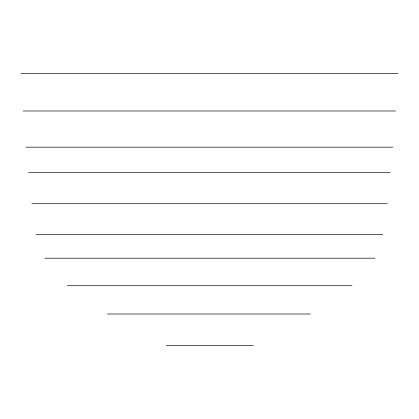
<?xml version="1.0" encoding="UTF-8"?>
<svg xmlns="http://www.w3.org/2000/svg" width="419" height="419" viewBox="0 0 419 419"><rect width="100%" height="100%" fill="white"/><g stroke="black" fill="none" stroke-linecap="round" stroke-linejoin="round"><path stroke-width="0.63" d="M20.95 73.629L398.05 73.629M23.124 110.983L395.541 110.983M25.889 147.169L392.75 147.169M28.66 172.644L390.204 172.644M31.813 203.723L387.125 203.723M35.982 234.341L382.788 234.341M44.854 258.198L374.905 258.198M67.396 285.716L351.929 285.716M107.426 313.993L310.395 313.993M166.249 345.371L253.196 345.371"/></g></svg>
